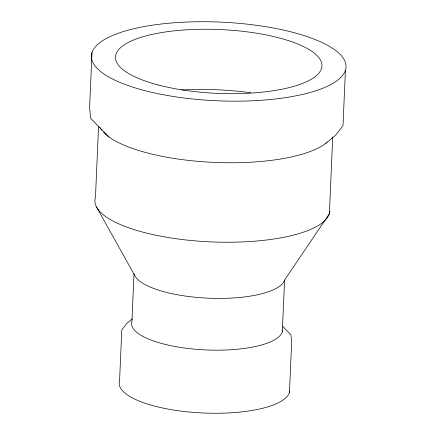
<?xml version="1.0" encoding="UTF-8"?>
<svg xmlns="http://www.w3.org/2000/svg" width="435" height="435" viewBox="0 0 435 435"><rect width="100%" height="100%" fill="white"/><g stroke="black" fill="none" stroke-linecap="round" stroke-linejoin="round"><path stroke-width="0.65" d="M92.002 52.619L89.583 108.032L90.714 118.38L108.935 136.943M98.549 126.705L95.461 197.425A117.613 36.344 2.5 0 0 205.086 241.588A117.613 36.344 2.5 0 0 329.882 211.214M134.029 273.631L131.946 321.367A75.608 23.365 2.5 0 0 202.743 349.778A75.608 23.365 2.5 0 0 282.663 330.034M282.32 331.845L284.577 280.08L329.377 213.721L332.726 136.943M289.449 392.555L291.667 341.763L290.917 334.841L282.538 326.136M345.417 70.28A127.417 39.373 2.5 0 1 144.648 90.578A127.417 39.373 2.5 0 1 166.061 23.49A127.417 39.373 2.5 0 1 345.417 70.28L342.997 125.693L335.456 135.432L325.886 143.24M132.376 318.882L126.835 323.406L121.795 329.926L119.576 380.717A85.412 26.394 2.5 0 0 198.235 412.733A85.412 26.394 2.5 0 0 289.743 391.321M96.499 206.973L134.872 275.725A75.608 23.365 2.5 0 0 211.932 298.312A75.608 23.365 2.5 0 0 284.577 280.08M327.098 142.24A117.613 36.344 2.5 0 1 213.955 162.396A117.613 36.344 2.5 0 1 103.486 132.273M101.839 130.364A117.613 36.344 2.5 0 1 99.968 127.498M181.743 89.942A117.613 36.344 2.5 0 1 250.707 92.731M158.644 85.075A103.345 31.934 2.5 0 0 321.476 68.61A103.345 31.934 2.5 0 0 176.012 30.662A103.345 31.934 2.5 0 0 158.644 85.075"/></g></svg>
